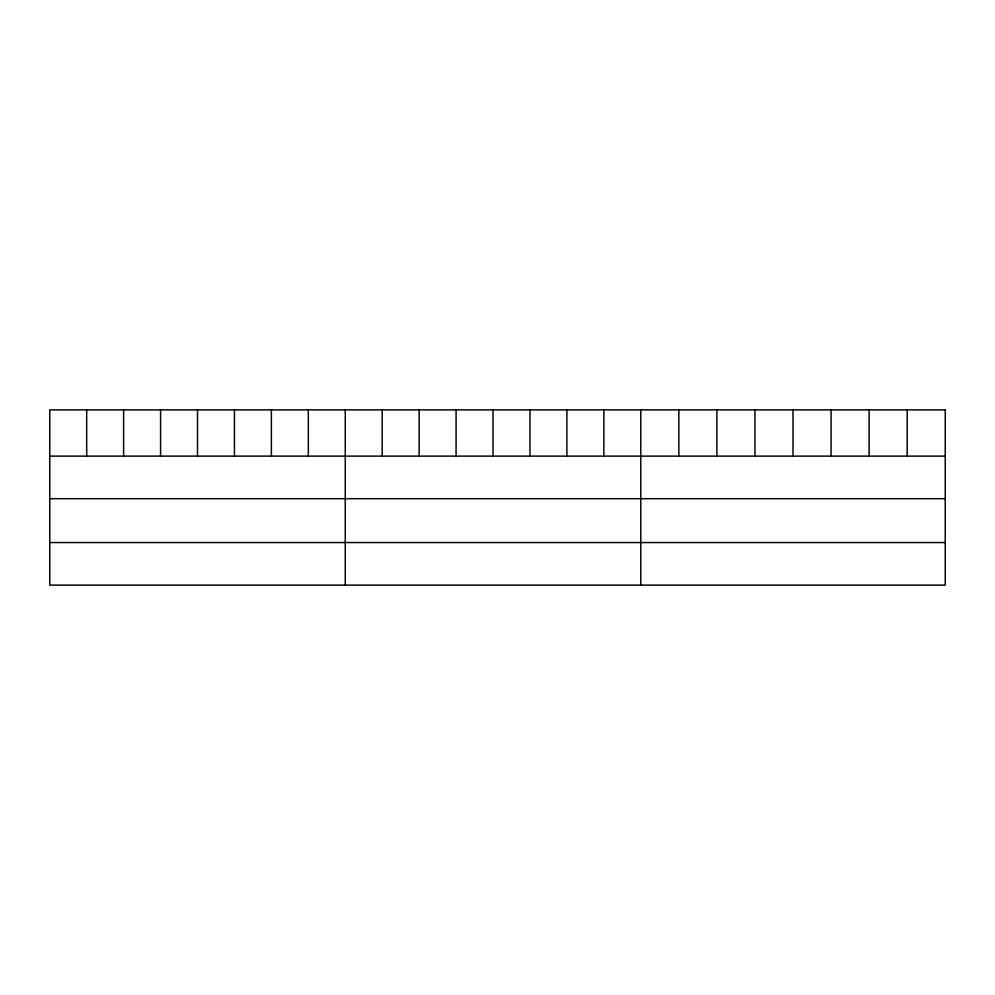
<?xml version="1.0" encoding="UTF-8"?>
<svg xmlns="http://www.w3.org/2000/svg" width="995" height="995" viewBox="0 0 995 995"><rect width="100%" height="100%" fill="white"/><g stroke="black" fill="none" stroke-linecap="round" stroke-linejoin="round"><path stroke-width="1.49" d="M49.75 456.12L945.25 456.12M49.75 498.694L945.25 498.694M49.75 542.549L945.25 542.549M907.191 409.89L907.191 456.12M869.132 409.89L869.132 456.12M831.074 409.89L831.074 456.12M793.015 409.89L793.015 456.12M754.956 409.89L754.956 456.12M716.897 409.89L716.897 456.12M678.839 409.89L678.839 456.12M640.78 409.89L640.78 585.11M603.841 409.89L603.841 456.12M566.901 409.89L566.901 456.12M529.962 409.89L529.962 456.12M493.022 409.89L493.022 456.12M456.083 409.89L456.083 456.12M419.144 409.89L419.144 456.12M382.204 409.89L382.204 456.12M345.265 409.89L345.265 585.11M308.326 409.89L308.326 456.12M271.386 409.89L271.386 456.12M234.447 409.89L234.447 456.12M197.507 409.89L197.507 456.12M160.568 409.89L160.568 456.12M123.629 409.89L123.629 456.12M86.689 409.89L86.689 456.12M945.25 409.89L49.75 409.89L49.75 585.11L945.25 585.11L945.25 409.89"/></g></svg>
